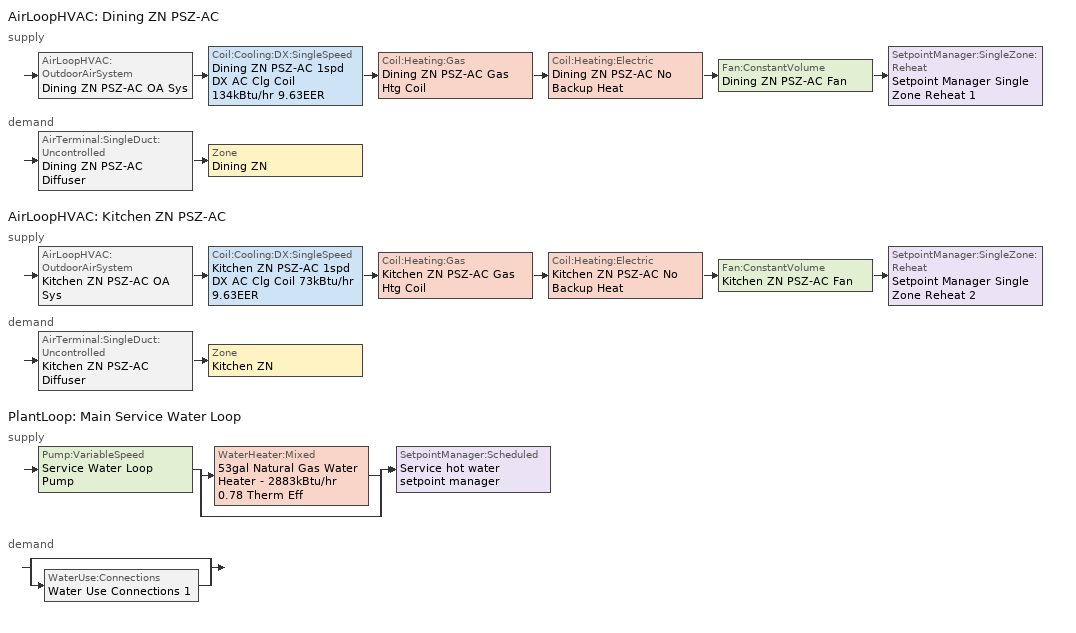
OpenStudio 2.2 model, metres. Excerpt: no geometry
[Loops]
AirLoopHVAC 'Dining ZN PSZ-AC'
 supply: AirLoopHVAC:OutdoorAirSystem 'Dining ZN PSZ-AC OA Sys' > Coil:Cooling:DX:SingleSpeed 'Dining ZN PSZ-AC 1spd DX AC Clg Coil 134kBtu/hr 9.63EER' > Coil:Heating:Gas 'Dining ZN PSZ-AC Gas Htg Coil' > Coil:Heating:Electric 'Dining ZN PSZ-AC No Backup Heat' > Fan:ConstantVolume 'Dining ZN PSZ-AC Fan' > SetpointManager:SingleZone:Reheat 'Setpoint Manager Single Zone Reheat 1'
 demand: AirTerminal:SingleDuct:Uncontrolled 'Dining ZN PSZ-AC Diffuser' > Zone 'Dining ZN'
AirLoopHVAC 'Kitchen ZN PSZ-AC'
 supply: AirLoopHVAC:OutdoorAirSystem 'Kitchen ZN PSZ-AC OA Sys' > Coil:Cooling:DX:SingleSpeed 'Kitchen ZN PSZ-AC 1spd DX AC Clg Coil 73kBtu/hr 9.63EER' > Coil:Heating:Gas 'Kitchen ZN PSZ-AC Gas Htg Coil' > Coil:Heating:Electric 'Kitchen ZN PSZ-AC No Backup Heat' > Fan:ConstantVolume 'Kitchen ZN PSZ-AC Fan' > SetpointManager:SingleZone:Reheat 'Setpoint Manager Single Zone Reheat 2'
 demand: AirTerminal:SingleDuct:Uncontrolled 'Kitchen ZN PSZ-AC Diffuser' > Zone 'Kitchen ZN'
PlantLoop 'Main Service Water Loop'
 supply: Pump:VariableSpeed 'Service Water Loop Pump' > split
  | WaterHeater:Mixed '53gal Natural Gas Water Heater - 2883kBtu/hr 0.78 Therm Eff'
  | bypass
  join > SetpointManager:Scheduled 'Service hot water setpoint manager'
 demand: split
  | bypass
  | WaterUse:Connections 'Water Use Connections 1'
[Sizing:Zone] Zone Cooling Design Supply Air Temperature Input Method=SupplyAirTemperature; Zone Cooling Design Supply Air Temperature {C}=12.8; Zone Cooling Design Supply Air Temperature Difference {deltaC}=11.11; Zone Heating Design Supply Air Temperature Input Method=SupplyAirTemperature; Zone Heating Design Supply Air Temperature {C}=40; Zone Heating Design Supply Air Temperature Difference {deltaC}=11.11; Zone Cooling Design Supply Air Humidity Ratio {kg-H2O/kg-air}=0.0085; Zone Heating Design Supply Air Humidity Ratio {kg-H2O/kg-air}=0.008; Cooling Design Air Flow Method=DesignDay; Heating Design Air Flow Method=DesignDay; Account for Dedicated Outdoor Air System=No; Dedicated Outdoor Air System Control Strategy=NeutralSupplyAir; Dedicated Outdoor Air Low Setpoint Temperature for Design {C}=autosize; Dedicated Outdoor Air High Setpoint Temperature for Design {C}=autosize
Dining ZN; Kitchen ZN
[Zone equipment]
Dining ZN: Dining ZN PSZ-AC Diffuser, Dining ZN Exhaust Fan
Kitchen ZN: Kitchen ZN PSZ-AC Diffuser, Kitchen ZN Exhaust Fan
[AirLoopHVAC] Availability Schedule=RestaurantFastFood HVACOperationSchd; Design Supply Air Flow Rate {m3/s}=AutoSize
Name | Availability Manager
Dining ZN PSZ-AC | Availability Manager Night Cycle 1
Kitchen ZN PSZ-AC | Availability Manager Night Cycle 2
[Sizing:System] Type of Load to Size On=Sensible; Design Outdoor Air Flow Rate {m3/s}=Autosize; Minimum System Air Flow Ratio=1; Preheat Design Temperature {C}=7; Preheat Design Humidity Ratio {kg-H2O/kg-Air}=0.008; Precool Design Temperature {C}=12.8; Precool Design Humidity Ratio {kg-H2O/kg-Air}=0.008; Central Cooling Design Supply Air Temperature {C}=12.8; Central Heating Design Supply Air Temperature {C}=40; Sizing Option=Coincident; 100% Outdoor Air in Cooling=No; 100% Outdoor Air in Heating=No; Central Cooling Design Supply Air Humidity Ratio {kg-H2O/kg-Air}=0.0085; Central Heating Design Supply Air Humidity Ratio {kg-H2O/kg-Air}=0.008; Cooling Design Air Flow Method=DesignDay; Cooling Design Air Flow Rate {m3/s}=0; Heating Design Air Flow Method=DesignDay; Heating Design Air Flow Rate {m3/s}=0; System Outdoor Air Method=ZoneSum; Zone Maximum Outdoor Air Fraction=1; Cooling Supply Air Flow Rate Per Floor Area {m3/s-m2}=0.00996765; Cooling Fraction of Autosized Cooling Supply Air Flow Rate=1; Cooling Supply Air Flow Rate Per Unit Cooling Capacity {m3/s-W}=3.94755e-05; Heating Supply Air Flow Rate Per Floor Area {m3/s-m2}=0.00996765; Heating Fraction of Autosized Heating Supply Air Flow Rate=1; Heating Fraction of Autosized Cooling Supply Air Flow Rate=1; Heating Supply Air Flow Rate Per Unit Heating Capacity {m3/s-W}=3.15882e-05; Cooling Design Capacity Method=CoolingDesignCapacity; Cooling Design Capacity {W}=autosize; Cooling Design Capacity Per Floor Area {W/m2}=234.7; Fraction of Autosized Cooling Design Capacity=1; Heating Design Capacity Method=HeatingDesignCapacity; Heating Design Capacity {W}=autosize; Heating Design Capacity Per Floor Area {W/m2}=157; Fraction of Autosized Heating Design Capacity=1; Central Cooling Capacity Control Method=OnOff
Dining ZN PSZ-AC; Kitchen ZN PSZ-AC
[SetpointManager:SingleZone:Reheat] Minimum Supply Air Temperature {C}=10; Maximum Supply Air Temperature {C}=50
Name | Control Zone
Setpoint Manager Single Zone Reheat 1 | Dining ZN
Setpoint Manager Single Zone Reheat 2 | Kitchen ZN
[Fan:ConstantVolume] Availability Schedule=RestaurantFastFood HVACOperationSchd; Pressure Rise {Pa}=622.722; Maximum Flow Rate {m3/s}=AutoSize
Name | Fan Efficiency | Motor Efficiency
Dining ZN PSZ-AC Fan | 0.56875 | 0.875
Kitchen ZN PSZ-AC Fan | 0.546 | 0.84
[Coil:Heating:Gas] Availability Schedule=Always On Discrete; Gas Burner Efficiency=0.78; Nominal Capacity {W}=AutoSize; Parasitic Electric Load {W}=0; Parasitic Gas Load {W}=0
Dining ZN PSZ-AC Gas Htg Coil; Kitchen ZN PSZ-AC Gas Htg Coil
[Coil:Heating:Electric] Availability Schedule=Always Off Discrete; Nominal Capacity {W}=0
Dining ZN PSZ-AC No Backup Heat; Kitchen ZN PSZ-AC No Backup Heat
[Coil:Cooling:DX:SingleSpeed] Availability Schedule=Always On Discrete; Rated Total Cooling Capacity {W}=autosize; Rated Sensible Heat Ratio=autosize; Rated Air Flow Rate {m3/s}=autosize; Rated Evaporator Fan Power Per Volume Flow Rate {W/(m3/s)}=773.3; Condenser Type=AirCooled; Evaporative Condenser Effectiveness=0; Evaporative Condenser Air Flow Rate {m3/s}=Autosize; Evaporative Condenser Pump Rated Power Consumption {W}=Autosize; Crankcase Heater Capacity {W}=0; Maximum Outdoor Dry-Bulb Temperature for Crankcase Heater Operation {C}=0; Basin Heater Capacity {W/K}=0; Basin Heater Setpoint Temperature {C}=10
Name | Rated COP {W/W} | Total Cooling Capacity Function of Temperature Curve | Total Cooling Capacity Function of Flow Fraction Curve | Energy Input Ratio Function of Temperature Curve | Energy Input Ratio Function of Flow Fraction Curve | Part Load Fraction Correlation Curve
Dining ZN PSZ-AC 1spd DX AC Clg Coil 134kBtu/hr 9.63EER | 3.35621 | DOE Ref DX Clg Coil Cool-Cap-fT | DOE Ref DX Clg Coil Cool-CAP-fFlow | DOE Ref DX Clg Coil Cool-EIR-fT | DOE Ref DX Clg Coil Cool-EIR-fFlow | DOE Ref DX Clg Coil Cool-PLF-fPLR
Kitchen ZN PSZ-AC 1spd DX AC Clg Coil 73kBtu/hr 9.63EER | 3.31038 | DOE Ref DX Clg Coil Cool-Cap-fT 1 | DOE Ref DX Clg Coil Cool-CAP-fFlow 1 | DOE Ref DX Clg Coil Cool-EIR-fT 1 | DOE Ref DX Clg Coil Cool-EIR-fFlow 1 | DOE Ref DX Clg Coil Cool-PLF-fPLR 1
[Controller:OutdoorAir] Minimum Outdoor Air Flow Rate {m3/s}=0; Maximum Outdoor Air Flow Rate {m3/s}=Autosize; Economizer Control Type=NoEconomizer; Economizer Control Action Type=ModulateFlow; Economizer Maximum Limit Dry-Bulb Temperature {C}=28; Economizer Maximum Limit Enthalpy {J/kg}=64000; Economizer Minimum Limit Dry-Bulb Temperature {C}=-100; Lockout Type=LockoutWithCompressor; Minimum Limit Type=FixedMinimum; Minimum Outdoor Air Schedule=Always On Discrete; High Humidity Control=No; Heat Recovery Bypass Control Type=BypassWhenWithinEconomizerLimits
Name | Controller Mechanical Ventilation
Dining ZN PSZ-AC OA Sys Controller | Controller Mechanical Ventilation 1
Kitchen ZN PSZ-AC OA Sys Controller | Controller Mechanical Ventilation 2
[Controller:MechanicalVentilation] Availability Schedule=Always On Discrete; System Outdoor Air Method=ZoneSum
Controller Mechanical Ventilation 1; Controller Mechanical Ventilation 2
[AirLoopHVAC:OutdoorAirSystem]
Name | Controller
Dining ZN PSZ-AC OA Sys | Dining ZN PSZ-AC OA Sys Controller
Kitchen ZN PSZ-AC OA Sys | Kitchen ZN PSZ-AC OA Sys Controller
[AvailabilityManager:NightCycle] Control Type=CycleOnAny; Thermostat Tolerance {deltaC}=1; Cycling Run Time {s}=3600
Availability Manager Night Cycle 1; Availability Manager Night Cycle 2
[AirTerminal:SingleDuct:Uncontrolled] Availability Schedule=Always On Discrete; Maximum Air Flow Rate {m3/s}=AutoSize
Dining ZN PSZ-AC Diffuser; Kitchen ZN PSZ-AC Diffuser
[Fan:ZoneExhaust] Availability Schedule=RestaurantFastFood HVACOperationSchd; Fan Efficiency=1; Pressure Rise {Pa}=1e-06; System Availability Manager Coupling Mode=Decoupled
Name | Maximum Flow Rate {m3/s}
Dining ZN Exhaust Fan | 0.834532
Kitchen ZN Exhaust Fan | 0.722468
[Refrigeration:Case] Availability Schedule=Always On Discrete; Zone=Kitchen ZN; Rated Ambient Temperature {C}=23.8889; Rated Ambient Relative Humidity {percent}=55; Latent Case Credit Curve Type=CaseTemperatureMethod; Standard Case Lighting Power per Unit Length {W/m}=33; Case Lighting Schedule=QuickServiceRestaurant Bldg Light; Fraction of Lighting Energy to Case=1; Anti-Sweat Heater Control Type=None; Humidity at Zero Anti-Sweat Heater Energy {percent}=0; Case Height {m}=0; Defrost Energy Correction Curve Type=None
Name | Rated Total Cooling Capacity per Unit Length {W/m} | Rated Latent Heat Ratio | Rated Runtime Fraction | Case Length {m} | Case Operating Temperature {C} | Latent Case Credit Curve | Standard Case Fan Power per Unit Length {W/m} | Operating Case Fan Power per Unit Length {W/m} | Fraction of Anti-Sweat Heater Energy to Case | Case Defrost Power per Unit Length {W/m} | Case Defrost Type | Case Defrost Schedule | Case Defrost Drip-Down Schedule | Under Case HVAC Return Air Fraction | Refrigerated Case Restocking Schedule | Case Credit Fraction Schedule
Kitchen ZN Walkin Freezer | 688 | 0.1 | 0.4 | 2.44 | -23 | Single Shelf Horizontal Latent Energy Multiplier_Pre2004 | 74 | 74 | 0 | 1291.7 | Electric | Refrigeration Defrost Schedule | Refrigeration Defrost DripDown Schedule | 0 | RestaurantFastFood Kitchen_Case:1_WALKINFREEZER_WalkInStockingSched | Refrigeration Case Credit Schedule
Kitchen ZN Display Case | 734 | 0.08 | 0.85 | 3.05 | 2 | Multi Shelf Vertical Latent Energy Multiplier | 66 | 66 | 0.2 | 0 | OffCycle | Refrigeration Defrost Schedule 1 |  | 0.05 | RestaurantFastFood Kitchen_Case:2_SELFCONTAINEDDISPLAYCASE_CaseStockingSched
[Refrigeration:Condenser:AirCooled] Rated Subcooling Temperature Difference {deltaC}=0; Condenser Fan Speed Control Type=VariableSpeed; Rated Fan Power {W}=330; Minimum Fan Air Flow Ratio=0.25
Name | Rated Effective Total Heat Rejection Rate Curve
Refrigeration Condenser Air Cooled 1 | Refrigeration Condenser Air Cooled HR Curve
Refrigeration Condenser Air Cooled 2 | Refrigeration Condenser Air Cooled HR Curve 1
[Refrigeration:System] Minimum Condensing Temperature {C}=21; Refrigeration System Working Fluid Type=R404a; Suction Temperature Control Type=ConstantSuctionTemperature; Suction Piping Zone=Kitchen ZN
Name | Refrigeration Condenser
Refrigeration System 1 | Refrigeration Condenser Air Cooled 1
Refrigeration System 2 | Refrigeration Condenser Air Cooled 2
[PlantLoop]
Main Service Water Loop: Glycol Concentration=0; Maximum Loop Temperature {C}=60; Minimum Loop Temperature {C}=10; Plant Loop Volume {m3}=Autocalculate; Load Distribution Scheme=Optimal
[Sizing:Plant]
Main Service Water Loop: Loop Type=Heating; Design Loop Exit Temperature {C}=60; Loop Design Temperature Difference {deltaC}=5; Sizing Option=NonCoincident; Zone Timesteps in Averaging Window=1; Coincident Sizing Factor Mode=None
[SetpointManager:Scheduled]
Service hot water setpoint manager: Control Variable=Temperature; Schedule=Service Water Loop Temp - 140F
[Pump:VariableSpeed]
Service Water Loop Pump: Rated Pump Head {Pa}=0.1; Motor Efficiency=0.825; Pump Control Type=Intermittent
[WaterHeater:Mixed]
53gal Natural Gas Water Heater - 2883kBtu/hr 0.78 Therm Eff: Tank Volume {m3}=0.199983; Setpoint Temperature Schedule=Service Water Loop Temp - 140F; Deadband Temperature Difference {deltaC}=2; Maximum Temperature Limit {C}=82.2222; Heater Control Type=Cycle; Heater Maximum Capacity {W}=844924; Heater Fuel Type=NaturalGas; Heater Thermal Efficiency=0.78; Off Cycle Parasitic Fuel Consumption Rate {W}=19.9992; Off Cycle Parasitic Fuel Type=NaturalGas; Off Cycle Parasitic Heat Fraction to Tank=0.8; On Cycle Parasitic Fuel Consumption Rate {W}=19.9992; On Cycle Parasitic Fuel Type=NaturalGas; On Cycle Parasitic Heat Fraction to Tank=0; Ambient Temperature Indicator=Schedule; Ambient Temperature Schedule=Water Heater Ambient Temp Schedule - 70F; Off Cycle Loss Coefficient to Ambient Temperature {W/K}=5.99799; On Cycle Loss Coefficient to Ambient Temperature {W/K}=5.99799; Use Side Effectiveness=1; Source Side Effectiveness=1; Use Side Design Flow Rate {m3/s}=autosize; Source Side Design Flow Rate {m3/s}=autosize; Indirect Water Heating Recovery Time {hr}=1.5
[WaterUse:Connections]
Water Use Connections 1: Water Use Equipment Name 1=Kitchen Service Water Use 0.67gal/min
[WaterUse:Equipment:Definition]
Kitchen Service Water Use Def 0.67gal/min: Peak Flow Rate {m3/s}=4.20756e-05; Target Temperature Schedule=Schedule Ruleset 5; Sensible Fraction Schedule=Schedule Ruleset 3; Latent Fraction Schedule=Schedule Ruleset 4
[WaterUse:Equipment]
Kitchen Service Water Use 0.67gal/min: Water Use Equipment Definition=Kitchen Service Water Use Def 0.67gal/min; Flow Rate Fraction Schedule=QuickServiceRestaurant Bldg Swh
[Schedule:Ruleset]
Name | Default Day Schedule | Summer Design Day Schedule | Winter Design Day Schedule
QuickServiceRestaurant Bldg Light | QuickServiceRestaurant Bldg Light Default | QuickServiceRestaurant Bldg Light Summer Design Day | QuickServiceRestaurant Bldg Light Winter Design Day
RestaurantFastFood HVACOperationSchd | RestaurantFastFood HVACOperationSchd Default | RestaurantFastFood HVACOperationSchd Summer Design Day | RestaurantFastFood HVACOperationSchd Winter Design Day
Refrigeration Defrost Schedule | Refrigeration Defrost Schedule Default
Refrigeration Defrost DripDown Schedule | Refrigeration Defrost DripDown Schedule Default
Refrigeration Case Credit Schedule | Refrigeration Case Credit Schedule Default
RestaurantFastFood Kitchen_Case:1_WALKINFREEZER_WalkInStockingSched | RestaurantFastFood Kitchen_Case:1_WALKINFREEZER_WalkInStockingSched Default | RestaurantFastFood Kitchen_Case:1_WALKINFREEZER_WalkInStockingSched Summer Design Day | RestaurantFastFood Kitchen_Case:1_WALKINFREEZER_WalkInStockingSched Winter Design Day
Refrigeration Defrost Schedule 1 | Refrigeration Defrost Schedule Default 1
RestaurantFastFood Kitchen_Case:2_SELFCONTAINEDDISPLAYCASE_CaseStockingSched | RestaurantFastFood Kitchen_Case:2_SELFCONTAINEDDISPLAYCASE_CaseStockingSched Default | RestaurantFastFood Kitchen_Case:2_SELFCONTAINEDDISPLAYCASE_CaseStockingSched Summer Design Day | RestaurantFastFood Kitchen_Case:2_SELFCONTAINEDDISPLAYCASE_CaseStockingSched Winter Design Day
Service Water Loop Temp - 140F | Service Water Loop Temp - 140F Default
Water Heater Ambient Temp Schedule - 70F | Water Heater Ambient Temp Schedule - 70F Default
Schedule Ruleset 3 | Schedule Day 37
Schedule Ruleset 4 | Schedule Day 38
Schedule Ruleset 5 | Schedule Day 39
QuickServiceRestaurant Bldg Swh | QuickServiceRestaurant Bldg Swh Default | QuickServiceRestaurant Bldg Swh Summer Design Day | QuickServiceRestaurant Bldg Swh Winter Design Day
[Schedule:Day]
QuickServiceRestaurant Bldg Light Default: 1, 0, 0.45, 5, 0, 0.15, 6, 0, 0.45, 24, 0, 0.9
QuickServiceRestaurant Bldg Light Summer Design Day: 24, 0, 1
QuickServiceRestaurant Bldg Light Winter Design Day: 24, 0, 0
RestaurantFastFood HVACOperationSchd Default; RestaurantFastFood HVACOperationSchd Winter Design Day; RestaurantFastFood HVACOperationSchd Summer Design Day; RestaurantFastFood HVACOperationSchd Default|WntrDsn|SmrDsn|Sun|Wkdy Day: 1, 0, 1, 5, 0, 0, 24, 0, 1
Refrigeration Defrost Schedule Default: 11, 0, 0, 11, 20, 1, 23, 0, 0, 23, 20, 1, 24, 0, 0
Refrigeration Defrost DripDown Schedule Default: 11, 0, 0, 11, 30, 1, 23, 0, 0, 23, 30, 1, 24, 0, 0
Refrigeration Case Credit Schedule Default: 7, 0, 0.2, 21, 0, 0.4, 24, 0, 0.2
RestaurantFastFood Kitchen_Case:1_WALKINFREEZER_WalkInStockingSched Default: 4, 0, 0, 5, 0, 725, 6, 0, 417, 7, 0, 290, 24, 0, 0
RestaurantFastFood Kitchen_Case:1_WALKINFREEZER_WalkInStockingSched Winter Design Day; RestaurantFastFood Kitchen_Case:1_WALKINFREEZER_WalkInStockingSched Summer Design Day; RestaurantFastFood Kitchen_Case:1_WALKINFREEZER_WalkInStockingSched WntrDsn|SmrDsn|Wknd|Mon|Wed|Thu Day: 4, 0, 0, 5, 0, 125, 6, 0, 117, 7, 0, 90, 19, 0, 0, 20, 0, 125, 21, 0, 117, 22, 0, 90, 24, 0, 0
Refrigeration Defrost Schedule Default 1: 23, 20, 0, 24, 0, 0
RestaurantFastFood Kitchen_Case:2_SELFCONTAINEDDISPLAYCASE_CaseStockingSched Default; RestaurantFastFood Kitchen_Case:2_SELFCONTAINEDDISPLAYCASE_CaseStockingSched Winter Design Day; RestaurantFastFood Kitchen_Case:2_SELFCONTAINEDDISPLAYCASE_CaseStockingSched Summer Design Day: 6, 0, 0, 7, 0, 50, 9, 0, 70, 10, 0, 80, 11, 0, 70, 13, 0, 50, 14, 0, 80, 15, 0, 90, 16, 0, 80, 24, 0, 0
Service Water Loop Temp - 140F Default: 24, 0, 60
Water Heater Ambient Temp Schedule - 70F Default: 24, 0, 21.1111
Schedule Day 37: 24, 0, 0.2
Schedule Day 38: 24, 0, 0.05
Schedule Day 39: 24, 0, 49
QuickServiceRestaurant Bldg Swh Default; QuickServiceRestaurant Bldg Swh Summer Design Day: 1, 0, 0.2, 6, 0, 0, 7, 0, 0.15, 8, 0, 0.6, 9, 0, 0.55, 10, 0, 0.45, 11, 0, 0.4, 12, 0, 0.45, 13, 0, 0.4, 14, 0, 0.35, 17, 0, 0.3, 18, 0, 0.4, 19, 0, 0.55, 20, 0, 0.6, 21, 0, 0.5, 22, 0, 0.55, 23, 0, 0.45, 24, 0, 0.25
QuickServiceRestaurant Bldg Swh Sun Day: 1, 0, 0.25, 6, 0, 0, 10, 0, 0.15, 12, 0, 0.5, 14, 0, 0.4, 17, 0, 0.3, 18, 0, 0.4, 20, 0, 0.5, 21, 0, 0.4, 22, 0, 0.5, 23, 0, 0.4, 24, 0, 0.2
QuickServiceRestaurant Bldg Swh Winter Design Day; QuickServiceRestaurant Bldg Swh WntrDsn|Sat Day: 1, 0, 0.2, 6, 0, 0, 9, 0, 0.15, 10, 0, 0.5, 11, 0, 0.45, 13, 0, 0.5, 14, 0, 0.45, 16, 0, 0.4, 17, 0, 0.35, 18, 0, 0.4, 20, 0, 0.55, 21, 0, 0.5, 22, 0, 0.55, 23, 0, 0.4, 24, 0, 0.3
[Schedule:Rule] Date Specification Type=DateRange; Start Month=1; Start Day=1; End Month=12; End Day=31
Name | Schedule Ruleset | Rule Order | Day Schedule | Apply Sunday | Apply Monday | Apply Tuesday | Apply Wednesday | Apply Thursday | Apply Friday | Apply Saturday
Schedule Rule 5 | RestaurantFastFood HVACOperationSchd | 0 | RestaurantFastFood HVACOperationSchd Default|WntrDsn|SmrDsn|Sun|Wkdy Day | Yes | Yes | Yes | Yes | Yes | Yes
Schedule Rule 7 | RestaurantFastFood Kitchen_Case:1_WALKINFREEZER_WalkInStockingSched | 0 | RestaurantFastFood Kitchen_Case:1_WALKINFREEZER_WalkInStockingSched WntrDsn|SmrDsn|Wknd|Mon|Wed|Thu Day | Yes | Yes |  | Yes | Yes |  | Yes
Schedule Rule 10 | QuickServiceRestaurant Bldg Swh | 1 | QuickServiceRestaurant Bldg Swh Sun Day | Yes
Schedule Rule 11 | QuickServiceRestaurant Bldg Swh | 0 | QuickServiceRestaurant Bldg Swh WntrDsn|Sat Day |  |  |  |  |  |  | Yes
[Schedule:Constant]
Name | Value
Always On Discrete | 1
Always Off Discrete | 0
[Curve:Biquadratic] Minimum Value of x=-100; Maximum Value of x=100; Minimum Value of y=-100; Maximum Value of y=100
Name | Coefficient1 Constant | Coefficient2 x | Coefficient3 x**2 | Coefficient4 y | Coefficient5 y**2 | Coefficient6 x*y
DOE Ref DX Clg Coil Cool-Cap-fT; DOE Ref DX Clg Coil Cool-Cap-fT 1 | 0.971212 | -0.0152755 | 0.00144345 | -0.00039321 | -6.8364e-06 | -0.000290596
DOE Ref DX Clg Coil Cool-EIR-fT; DOE Ref DX Clg Coil Cool-EIR-fT 1 | 0.286871 | 0.0239022 | -0.000810648 | 0.0134585 | 0.000338936 | -0.000487004
[Curve:Quadratic] Coefficient1 Constant=0.909496; Coefficient2 x=0.0986477; Coefficient3 x**2=-0.00819488; Minimum Value of x=0; Maximum Value of x=1
DOE Ref DX Clg Coil Cool-PLF-fPLR; DOE Ref DX Clg Coil Cool-PLF-fPLR 1
[Curve:Cubic]
Name | Coefficient1 Constant | Coefficient2 x | Coefficient3 x**2 | Coefficient4 x**3 | Minimum Value of x | Maximum Value of x
Single Shelf Horizontal Latent Energy Multiplier_Pre2004 | 0.020376 | 0.00024378 | 1.14e-05 | 1.811e-07 | -35 | 20
Multi Shelf Vertical Latent Energy Multiplier | 0.0265263 | 0.00107803 | -6.02558e-05 | 1.23732e-06 | -35 | 20
DOE Ref DX Clg Coil Cool-CAP-fFlow; DOE Ref DX Clg Coil Cool-EIR-fFlow; DOE Ref DX Clg Coil Cool-CAP-fFlow 1; DOE Ref DX Clg Coil Cool-EIR-fFlow 1 | 1 | 0 | 0 | 0 | -100 | 100
[Curve:Linear] Coefficient1 Constant=0; Coefficient2 x=22000; Minimum Value of x=5; Maximum Value of x=22.2
Refrigeration Condenser Air Cooled HR Curve; Refrigeration Condenser Air Cooled HR Curve 1
